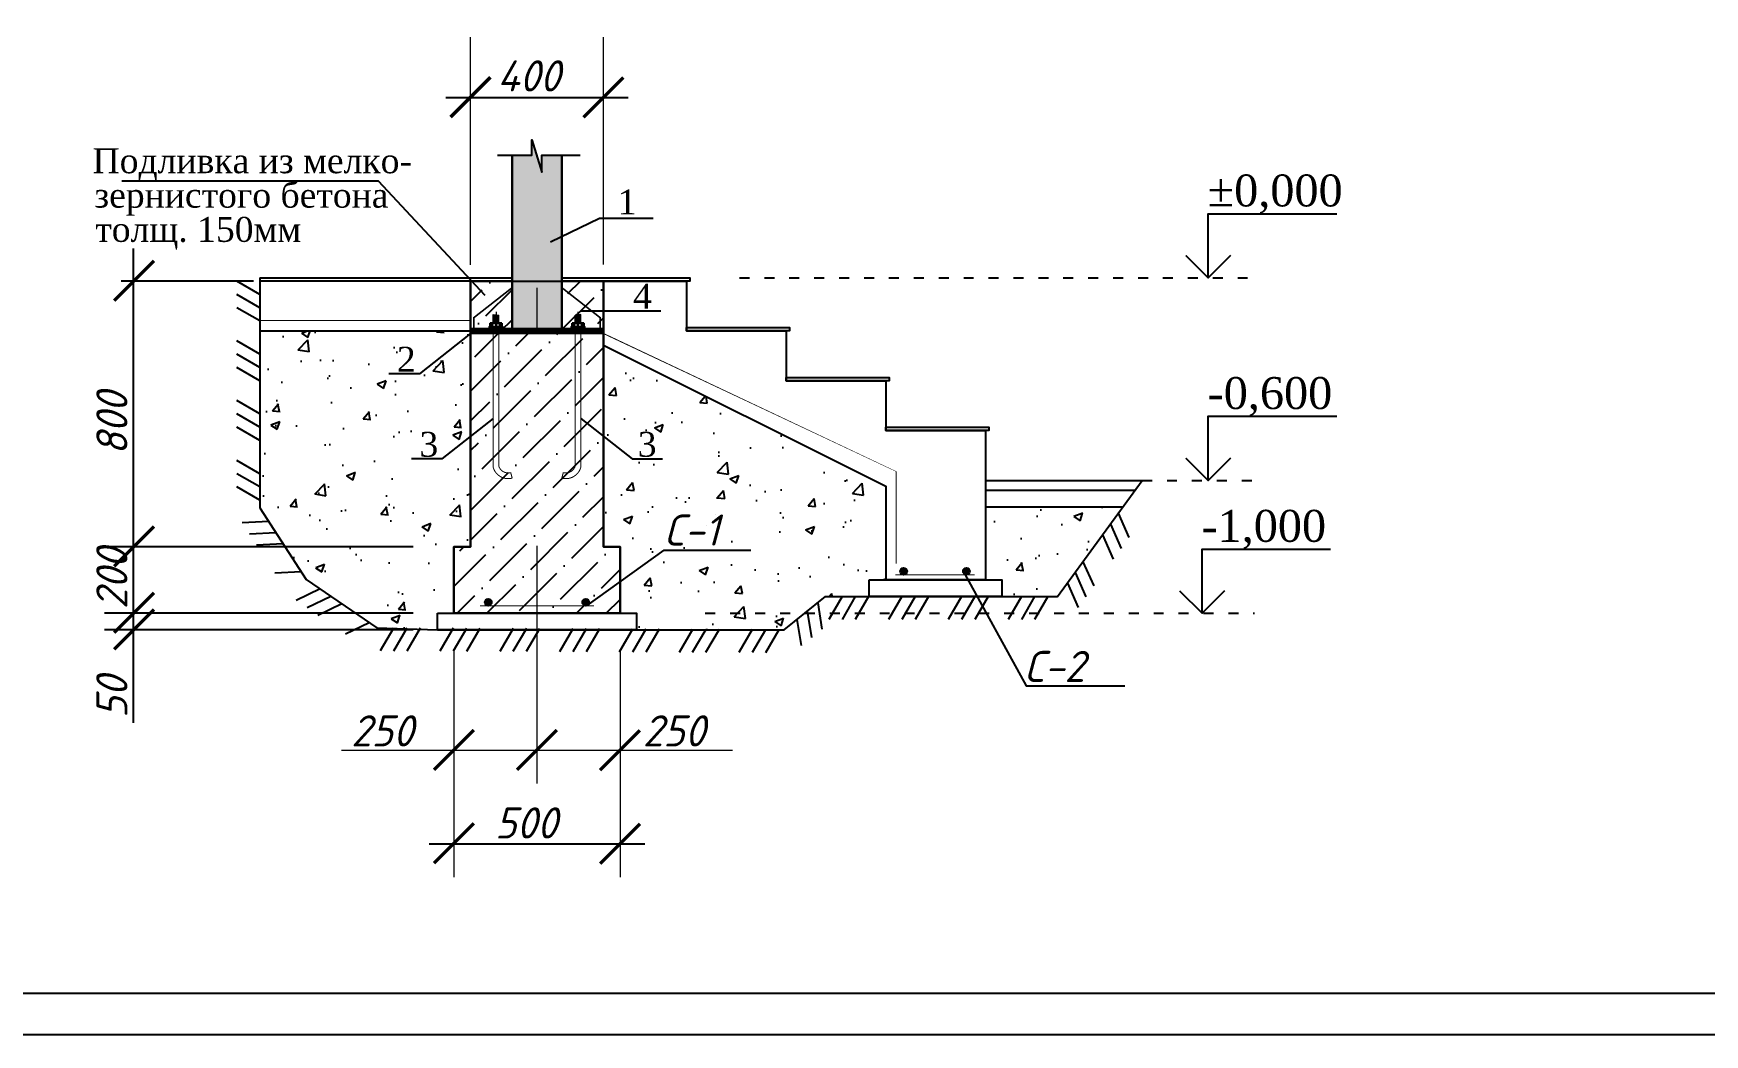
# Model space of a CAD drawing. Header units: millimetres. Extents: x 572274 to 2241483, y -888675 to -304135.
# Drawn here: x 1954775 to 1974902, y -716415 to -704356 of the extents above; entities that cross this region are included whole.
import ezdxf

# ---------------------------------------------------------------- set-up
doc = ezdxf.new("R2010")
doc.units = ezdxf.units.MM
doc.linetypes.add('ACAD_ISO03W100', pattern=[30, 12, -18])
doc.linetypes.add('GOST2.303 6', pattern=[12, 8, -1.5, 1, -1.5])
doc.styles.add('GOST_R', font='', dxfattribs={"oblique": 15})
doc.styles.add('SHahzod', font='times.ttf', dxfattribs={"height": 350})
doc.styles.get('GOST_R').set_extended_font_data('GOST type B')
pattern_1 = [(45, (-2340240.139451734, -2572779.163969708), (134.7038418160373, 493.9140866588035), [635, -127, 0, -127])]
pattern_2 = [(49.99999999999999, (-2340240.139451734, -2572779.163969708), (1093.108013976024, -95.63451323341852), [114.3, -1257.3]), (355, (-2340240.139451734, -2572779.163969708), (-211.460528549816, 1146.341071434211), [91.44, -1005.84350502]), (100.4514446999999, (-2340149.047409734, -2572787.133490708), (881.6474825421196, 1050.706511473171), [97.14005279999998, -1068.5414676]), (46.18420000000002, (-2340240.139451734, -2572474.363969707), (1626.474245352779, -252.2539675963629), [171.4499999999994, -1885.949999999995]), (96.63555760999992, (-2340104.600051734, -2572495.384969708), (1424.424804309018, 1484.556747586329), [145.71013884, -1602.81364896]), (351.1841511700001, (-2340240.139451734, -2572474.363969707), (1424.424804389862, 1484.556747513196), [137.15980242, -1508.75839152]), (21, (-2340087.739451734, -2572550.563969707), (909.6863476147948, -613.5911891225256), [114.3, -1257.3]), (326.0000000000001, (-2340087.739451734, -2572550.563969707), (370.8121700858824, 1105.127796733916), [91.44, -1005.84]), (71.45144499999999, (-2340011.932256134, -2572601.696569107), (1280.498515672297, 491.5366133154315), [97.1400528, -1068.5396256]), (37.50000000000001, (-2340240.139451734, -2572779.163969708), (18.5316195035509, 507.3302332389187), [0, -993.648, 0, -1021.08, 0, -1009.65]), (7.499999999999999, (-2340240.139451734, -2572779.163969708), (400.9179750618345, 601.0834489087171), [0, -582.1679999999999, 0, -970.788, 0, -384.8100000000001]), (327.5, (-2340579.991451734, -2572779.163969708), (813.5435710012284, -34.37246395604066), [0, -381, 0, -1188.72, 0, -1577.34]), (317.5, (-2340732.391451734, -2572779.163969708), (888.7750883161083, 152.5589461999982), [0, -495.3, 0, -789.432, 0, -1120.14])]

# ---------------------------------------------------------------- blocks, each defined once
blk = doc.blocks.new('11123245896453.')
at = {"linetype": 'ByBlock', "lineweight": 15, "ltscale": 100}
for points in [[(18860321.94933882, 1200861.627620158), (18860301.94933883, 1200859.627620158)], [(18860301.94933883, 1200830.62762025), (18860301.94933883, 1200859.627620158)], [(18860321.94933882, 1200858.609158446), (18860301.94933883, 1200856.609158446)], [(18860321.94933882, 1200830.627620254), (18860321.94933882, 1200861.627620158)], [(18860321.94933882, 1200855.590696733), (18860301.94933883, 1200853.590696733)], [(18860321.94933882, 1200852.572235021), (18860301.94933883, 1200850.572235021)], [(18860321.94933882, 1200849.553773308), (18860301.94933883, 1200847.553773308)], [(18860321.94933882, 1200846.535311596), (18860301.94933883, 1200844.535311596)], [(18860321.94933882, 1200843.516849883), (18860301.94933883, 1200841.516849883)], [(18860321.94933882, 1200840.49838817), (18860301.94933883, 1200838.49838817)], [(18860321.94933882, 1200837.479926458), (18860301.94933883, 1200835.479926458)], [(18860321.94933882, 1200834.461464745), (18860301.94933883, 1200832.461464745)], [(18860321.94933882, 1200831.443003033), (18860313.6108938, 1200830.627620252)]]:
    blk.add_lwpolyline(points, dxfattribs=at)
at = {"color": 11, "linetype": 'GOST2.303 6', "lineweight": 15, "ltscale": 5}
blk.add_lwpolyline([(18860311.94933882, 1200870.310269076), (18860311.94933882, 1200814.384501164)], dxfattribs=at)
at = {"linetype": 'ByBlock', "lineweight": 30, "ltscale": 100}
for points in [[(18860291.94933883, 1200818.627620256), (18860288.94933883, 1200818.627620256), (18860288.94933883, 1200816.627620163), (18860331.94933883, 1200816.627620164), (18860334.94933883, 1200816.627620164), (18860334.94933882, 1200818.627620257), (18860331.94933882, 1200818.627620256)], [(18860291.94933882, 1200830.627620248), (18860331.94933882, 1200830.627620256), (18860331.94933882, 1200818.627620256), (18860301.94933883, 1200818.627620256), (18860291.94933883, 1200818.627620256), (18860291.94933882, 1200830.627620257)], [(18860298.94933882, 1200830.627620248), (18860298.94933883, 1200818.627620256)], [(18860311.94933883, 1200818.627620256), (18860311.94933883, 1200830.627620252)], [(18860324.94933882, 1200830.627620252), (18860324.94933883, 1200818.627620261)]]:
    blk.add_lwpolyline(points, dxfattribs=at)

msp = doc.modelspace()

# ---------------------------------------------------------------- hatches: boundary and pattern name
h = msp.add_hatch(color=256)
h.set_gradient(color1=(199, 200, 202), tint=1)
h.paths.add_polyline_path([(1960539.860548266, -707939.1639697074), (1961139.860548266, -707939.1639697074), (1961139.860548266, -707339.1639697074), (1960539.860548266, -707339.1639697074)])
h.paths.add_polyline_path([(1960539.860548266, -707339.1639697074), (1961139.860548266, -707339.1639697074), (1961139.860548266, -707299.1639697074), (1961139.860548266, -705823.4536565894), (1960897.146150574, -705823.4536565894), (1960897.146150574, -706025.2809887027), (1960778.549488038, -705636.6830600129), (1960778.549488038, -705823.4536565894), (1960539.860548266, -705823.4536565894)])
at = {"true_color": 0x939598}
h = msp.add_hatch(dxfattribs=at)
h.set_pattern_fill('ANSI36', color=252, scale=80)
h.set_pattern_definition(pattern_1)
h.paths.add_polyline_path([(1960415.350405606, -707889.1129144833), (1960425.688680547, -707889.1129144833), (1960425.688680547, -707896.0050980968), (1960277.506739746, -707896.0050980959), (1960267.168464805, -707896.0050980959), (1960267.16846515, -707736.4510549086), (1960415.350405656, -707751.2692489617)], flags=16)
h.paths.add_polyline_path([(1960539.860548266, -707939.1639697074), (1960539.860548266, -707339.1639697074), (1960039.860548266, -707339.1639697074), (1960039.860548266, -707939.1639697074)])
h.paths.add_polyline_path([(1961139.860548266, -707339.1639697074), (1961139.860548266, -707939.1639697074), (1961639.860548266, -707939.1639697074), (1961639.860548266, -707339.1639697074)])
at = {"true_color": 0x636466}
h = msp.add_hatch(dxfattribs=at)
h.set_pattern_fill('AR-CONC', color=251, scale=6)
h.set_pattern_definition(pattern_2)
h.paths.add_polyline_path([(1960039.860548266, -707939.1639697074), (1957500.14782901, -707939.1639697074), (1957500.14782901, -708318.1278478967), (1957500.14782901, -710068.3678176233), (1958061.651794345, -710934.3247474262), (1958911.900261841, -711517.173254567), (1959639.860548266, -711539.1639697074), (1959639.860548266, -711339.1639697074), (1959839.860548266, -711339.1639697074), (1959839.860548266, -710539.1639697074), (1960039.860548266, -710539.1639697074)])
at = {"true_color": 0x939598}
h = msp.add_hatch(dxfattribs=at)
h.set_pattern_fill('ANSI36', color=252, scale=80)
h.set_pattern_definition(pattern_1)
h.paths.add_polyline_path([(1961639.860548266, -707939.1639697074), (1960039.860548266, -707939.1639697074), (1960039.860548266, -710539.1639697074), (1959839.860548266, -710539.1639697074), (1959839.860548266, -711339.1639697074), (1961839.860548266, -711339.1639697074), (1961839.860548266, -710539.1639697074), (1961639.860548266, -710539.1639697074)])
at = {"true_color": 0x636466}
h = msp.add_hatch(dxfattribs=at)
h.set_pattern_fill('AR-CONC', color=251, scale=6)
h.set_pattern_definition([(49.99999999999999, (1963010.730675233, -709949.9701975014), (1093.108013976024, -95.63451323341852), [114.3, -1257.3]), (355, (1963010.730675233, -709949.9701975014), (-211.460528549816, 1146.341071434211), [91.44, -1005.84350502]), (100.4514446999999, (1963101.822717233, -709957.9397185014), (881.6474825421196, 1050.706511473171), [97.14005279999998, -1068.5414676]), (46.18420000000002, (1963010.730675233, -709645.1701975013), (1626.474245352779, -252.2539675963629), [171.4499999999994, -1885.949999999995]), (96.63555760999992, (1963146.270075233, -709666.1911975013), (1424.424804309018, 1484.556747586329), [145.71013884, -1602.81364896]), (351.1841511700001, (1963010.730675233, -709645.1701975013), (1424.424804389862, 1484.556747513196), [137.15980242, -1508.75839152]), (21, (1963163.130675233, -709721.3701975013), (909.6863476147948, -613.5911891225256), [114.3, -1257.3]), (326.0000000000001, (1963163.130675233, -709721.3701975013), (370.8121700858824, 1105.127796733916), [91.44, -1005.84]), (71.45144499999999, (1963238.937870832, -709772.5027969014), (1280.498515672297, 491.5366133154315), [97.1400528, -1068.5396256]), (37.50000000000001, (1963010.730675233, -709949.9701975014), (18.5316195035509, 507.3302332389187), [0, -993.648, 0, -1021.08, 0, -1009.65]), (7.499999999999999, (1963010.730675233, -709949.9701975014), (400.9179750618345, 601.0834489087171), [0, -582.1679999999999, 0, -970.788, 0, -384.8100000000001]), (327.5, (1962670.878675233, -709949.9701975014), (813.5435710012284, -34.37246395604066), [0, -381, 0, -1188.72, 0, -1577.34]), (317.5, (1962518.478675232, -709949.9701975014), (888.7750883161083, 152.5589461999982), [0, -495.3, 0, -789.432, 0, -1120.14])])
h.paths.add_polyline_path([(1961639.860548266, -708109.9843629578), (1961639.860548266, -710539.1639697074), (1961839.860548266, -710539.1639697074), (1961839.860548266, -711339.1639697074), (1962039.860548266, -711339.1639697074), (1962039.860548266, -711539.1639697074), (1963814.886589308, -711539.1639697074), (1964313.29916183, -711139.1639697077), (1964839.860548266, -711139.1639697077), (1964839.860548266, -710939.1639697077), (1965039.860548266, -710939.1639697077), (1965039.860548266, -709809.9843629573)])
h = msp.add_hatch(dxfattribs=at)
h.set_pattern_fill('AR-CONC', color=251, scale=6)
h.set_pattern_definition(pattern_2)
h.paths.add_polyline_path([(1967895.091704116, -710059.1639697074), (1966239.860548266, -710059.1639697074), (1966239.860548266, -710939.1639697074), (1966439.860548266, -710939.1639697074), (1966439.860548266, -711139.1639697077), (1967109.761491033, -711139.1639697077)])
h = msp.add_hatch(color=256)
h.dxf.hatch_style = 1
h.paths.add_polyline_path([(1965214.534208295, -710834.8165015257, -1), (1965296.931319063, -710834.8165015257, -0.3906494808127415), (1965259.071027037, -710875.8795866931), (1965252.394500321, -710875.8795866931, -0.3906494808127415)])
h = msp.add_hatch(color=256)
h.dxf.hatch_style = 1
h.paths.add_polyline_path([(1966053.266841375, -710834.8165015257, 1), (1965970.869730608, -710834.8165015257, 0.3906494808127415), (1966008.730022633, -710875.8795866931), (1966015.406549349, -710875.8795866931, 0.3906494808127415)])
h = msp.add_hatch(color=256)
h.dxf.hatch_style = 1
h.paths.add_polyline_path([(1960255.793629672, -711248.673583131, 0.3906494808127415), (1960293.653921698, -711207.6104979636, 1), (1960211.256810931, -711207.6104979636, 0.3906494808127415), (1960249.117102956, -711248.673583131)])
h = msp.add_hatch(color=256)
h.dxf.hatch_style = 1
h.paths.add_polyline_path([(1961468.464285602, -711207.6104979636, 1), (1961386.067174834, -711207.6104979636, 0.3906494808127415), (1961423.92746686, -711248.673583131), (1961430.603993576, -711248.673583131, 0.3906494808127415)])

# ---------------------------------------------------------------- linework, layer by layer
at = {"color": 251, "lineweight": 5, "true_color": 0x636466}
for p, q in [((1960039.860548266, -707144.8303602275), (1960039.860548266, -704400.9255155197)), ((1961639.860548266, -707139.8303602275), (1961639.860548266, -704400.9255155197))]:
    msp.add_line(p, q, dxfattribs=at)
at = {"color": 251, "true_color": 0x636466}
msp.add_line((1959741.642339882, -705127.8383389084), (1961938.07875665, -705127.8383389084), dxfattribs=at)
at = {"lineweight": 30}
for p, q in [((1960539.860548266, -707939.1639697074), (1960539.860548266, -705823.4536565894)), ((1961139.860548266, -707939.1639697074), (1961139.860548266, -705823.4536565894))]:
    msp.add_line(p, q, dxfattribs=at)
for p, q in [((1955981.528225657, -712657.8459181071), (1955981.528225657, -706944.8693414035)), ((1957424.146352188, -707339.1639697074), (1955831.218326747, -707339.1639697074)), ((1966239.860548266, -709739.1639697074), (1968127.782137622, -709739.1639697074)), ((1966239.860548266, -709859.1639697074), (1968040.523225057, -709859.1639697074)), ((1966239.860548266, -710059.1639697074), (1967895.091704116, -710059.1639697074)), ((1959347.183134621, -710539.1639697074), (1955631.218326747, -710539.1639697074)), ((1966239.860548266, -710939.1639697074), (1965039.860548266, -710939.1639697074)), ((1959347.183134621, -711339.1639697074), (1955631.218326747, -711339.1639697074)), ((1959347.183134621, -711539.1639697074), (1955631.218326747, -711539.1639697074)), ((1959541.642339882, -714115.4068951213), (1962138.07875665, -714115.4068951213))]:
    msp.add_line(p, q)
at = {"color": 0, "linetype": 'Continuous', "lineweight": -2}
for p, q in [((1957500.14782901, -707499.1639697074), (1957223.019699799, -707339.1639697074)), ((1957500.14782901, -707659.1639697074), (1957223.019699799, -707499.1639697074)), ((1957500.14782901, -707819.1639697074), (1957223.019699799, -707659.1639697074)), ((1957500.14782901, -708219.1639697074), (1957223.019699799, -708059.1639697074)), ((1957500.14782901, -708379.1639697074), (1957223.019699799, -708219.1639697074)), ((1957500.14782901, -708539.1639697074), (1957223.019699799, -708379.1639697074)), ((1957500.14782901, -708939.1639697074), (1957223.019699799, -708779.1639697074)), ((1957500.14782901, -709099.1639697074), (1957223.019699799, -708939.1639697074)), ((1957500.14782901, -709259.1639697074), (1957223.019699799, -709099.1639697074)), ((1957500.14782901, -709659.1639697074), (1957223.019699799, -709499.1639697074)), ((1957500.14782901, -709819.1639697074), (1957223.019699799, -709659.1639697074)), ((1957500.14782901, -709979.1639697074), (1957223.019699799, -709819.1639697074)), ((1957608.959065621, -710236.1775753468), (1957289.386055226, -710252.7030413635)), ((1967744.921152627, -710265.6811683406), (1967874.959216318, -710558.0680729577)), ((1967839.01888027, -710136.2763088788), (1967969.056943961, -710428.6632134961)), ((1957696.008054909, -710370.4253815257), (1957376.435044515, -710386.9508475424)), ((1967650.823424984, -710395.0860278024), (1967780.861488674, -710687.4729324195)), ((1957783.057044199, -710504.6731877043), (1957463.484033803, -710521.198653721)), ((1958000.67951742, -710840.2927031512), (1957681.106507026, -710856.818169168)), ((1967321.481378231, -710848.0030359186), (1967451.519441922, -711140.3899405359)), ((1967415.579105875, -710718.598176457), (1967545.617169566, -711010.9850810741)), ((1958226.613762058, -711047.4067937834), (1957937.953108116, -711185.5191642137)), ((1967227.383650588, -710977.4078953804), (1967357.421714278, -711269.7947999977)), ((1958358.583336229, -711137.8724308689), (1958069.922682286, -711275.9848012994)), ((1958490.552910399, -711228.3380679546), (1958201.892256456, -711366.4504383851)), ((1964220.433821096, -711213.6928607139), (1964269.106210445, -711529.9696358889)), ((1964513.29916183, -711139.1639697077), (1964353.29916183, -711416.2920989187)), ((1964673.29916183, -711139.1639697077), (1964513.29916183, -711416.2920989187)), ((1964833.29916183, -711139.1639697077), (1964673.29916183, -711416.2920989187)), ((1965233.29916183, -711139.1639697077), (1965073.29916183, -711416.2920989187)), ((1965393.29916183, -711139.1639697077), (1965233.29916183, -711416.2920989187)), ((1965553.29916183, -711139.1639697077), (1965393.29916183, -711416.2920989187)), ((1965953.29916183, -711139.1639697077), (1965793.29916183, -711416.2920989187)), ((1966113.29916183, -711139.1639697077), (1965953.29916183, -711416.2920989187)), ((1966273.29916183, -711139.1639697077), (1966113.29916183, -711416.2920989187)), ((1966673.29916183, -711139.1639697077), (1966513.29916183, -711416.2920989187)), ((1966833.29916183, -711139.1639697077), (1966673.29916183, -711416.2920989187)), ((1966993.29916183, -711139.1639697077), (1966833.29916183, -711416.2920989187)), ((1958820.476845824, -711454.5021606691), (1958531.816191882, -711592.6145310993)), ((1963970.866293842, -711413.9827739408), (1964019.538683191, -711730.2595491156)), ((1964095.650057469, -711313.8378173274), (1964144.322446818, -711630.1145925024)), ((1959111.898250198, -711518.070279053), (1958950.656905924, -711794.4780012616)), ((1959271.896640885, -711518.787898642), (1959110.65529661, -711795.1956208504)), ((1959431.89503157, -711519.5055182308), (1959270.653687296, -711795.9132404395)), ((1959831.891008286, -711521.2995672028), (1959670.649664011, -711797.7072894115)), ((1959991.889398972, -711522.0171867919), (1959830.648054698, -711798.4249090005)), ((1960151.887789657, -711522.7348063807), (1959990.646445383, -711799.1425285893)), ((1960551.883766373, -711524.5288553529), (1960390.642422099, -711800.9365775615)), ((1960711.882157058, -711525.2464749417), (1960550.640812784, -711801.6541971504)), ((1960871.880547745, -711525.9640945306), (1960710.63920347, -711802.3718167392)), ((1961271.87652446, -711527.7581435028), (1961110.635180186, -711804.1658657114)), ((1961431.874915146, -711528.4757630916), (1961270.633570871, -711804.8834853002)), ((1961591.873305832, -711529.1933826804), (1961430.631961558, -711805.6011048891)), ((1961991.869282547, -711530.9874316526), (1961830.627938272, -711807.3951538613)), ((1962151.867673233, -711531.7050512414), (1961990.626328959, -711808.1127734501)), ((1962311.866063919, -711532.4226708303), (1962150.624719645, -711808.8303930389)), ((1962711.862040634, -711534.2167198025), (1962550.62069636, -711810.6244420111)), ((1962871.860431321, -711534.9343393913), (1962710.619087046, -711811.3420616)), ((1963031.858822007, -711535.6519589801), (1962870.617477732, -711812.0596811888)), ((1963431.854798722, -711537.4460079523), (1963270.613454447, -711813.853730161)), ((1963591.853189408, -711538.1636275412), (1963430.611845133, -711814.5713497498)), ((1963751.851580094, -711538.88124713), (1963590.61023582, -711815.2889693386))]:
    msp.add_line(p, q, dxfattribs=at)
at = {"linetype": 'ACAD_ISO03W100', "ltscale": 10}
for p, q in [((1963278.71049724, -707299.1639697074), (1969556.228619775, -707299.1639697074)), ((1968127.782137622, -709739.1639697074), (1969556.228619775, -709739.1639697074)), ((1962866.923734153, -711339.1639697074), (1969482.120379812, -711339.1639697074))]:
    msp.add_line(p, q, dxfattribs=at)
at = {"lineweight": 5}
for p, q in [((1960839.860548266, -710527.6623681101), (1960839.860548266, -713390.2045884652)), ((1959839.860548266, -711776.5020504135), (1959839.860548266, -714520.4068951213)), ((1961839.860548266, -711781.5020504135), (1961839.860548266, -714520.4068951213))]:
    msp.add_line(p, q, dxfattribs=at)
at = {"linetype": 'Continuous', "lineweight": 5}
msp.add_line((1958487.318293427, -712990.2045884652), (1963192.402803105, -712990.2045884652), dxfattribs=at)
for points in [[(1951712.576231491, -716414.6846562785), (1993712.576231493, -716414.6846562785), (1993712.576231493, -686714.6846562785), (1951712.576231491, -686714.6846562785)], [(1953712.576231492, -715914.6846562778), (1993212.576231494, -715914.6846562778), (1993212.576231494, -687214.6846562768), (1953712.576231492, -687214.6846562768)], [(1961139.860548266, -707299.1639697074), (1962679.860548266, -707299.1639697074), (1962679.860548266, -707339.1639697074), (1961139.860548266, -707339.1639697074)], [(1962639.860548266, -707899.1639697074), (1963879.860548266, -707899.1639697074), (1963879.860548266, -707939.1639697074), (1962639.860548266, -707939.1639697074)], [(1963839.860548266, -708499.1639697074), (1965079.860548266, -708499.1639697074), (1965079.860548266, -708539.1639697074), (1963839.860548266, -708539.1639697074)], [(1965039.860548266, -709099.1639697074), (1966279.860548266, -709099.1639697074), (1966279.860548266, -709139.1639697074), (1965039.860548266, -709139.1639697074)], [(1964839.860548266, -710939.1639697077), (1966439.860548266, -710939.1639697074), (1966439.860548266, -711139.1639697074), (1964839.860548266, -711139.1639697077)], [(1959639.860548266, -711339.1639697074), (1962039.860548266, -711339.1639697074), (1962039.860548266, -711539.1639697074), (1959639.860548266, -711539.1639697074)]]:
    msp.add_lwpolyline(points, close=True)
at = {"color": 251, "true_color": 0x636466, "const_width": 40}
for points in [[(1960279.845994434, -704882.85289274), (1959799.875102098, -705362.8237850765)], [(1961879.845994434, -704887.85289274), (1961399.875102098, -705367.8237850765)]]:
    msp.add_lwpolyline(points, dxfattribs=at)
for points in [[(1960362.649309896, -705823.4536565894), (1960778.549488038, -705823.4536565894), (1960778.549488038, -705636.6830600129), (1960897.146150574, -706025.2809887027), (1960897.146150574, -705823.4536565894), (1961360.603675165, -705823.4536565894)], [(1960216.45846278, -707510.9126858151), (1958929.026426322, -706134.1926532128), (1955838.081043036, -706134.1926532128)], [(1961004.230795342, -706865.2773852036), (1961594.251662842, -706579.8057776405), (1962239.584444915, -706579.8057776405)], [(1968653.988299026, -707030.013919956), (1968923.4359224, -707299.1639697074), (1968923.4359224, -706527.6990772164), (1970472.112787029, -706527.6990772164)], [(1969192.883545775, -707030.013919956), (1968923.4359224, -707299.1639697074)], [(1957500.14782901, -707299.1639697074), (1960539.860548266, -707299.1639697074), (1960539.860548266, -707339.1639697074), (1957500.14782901, -707339.1639697074)], [(1957500.14782901, -707299.1639697074), (1957500.14782901, -708318.1278478967)], [(1960039.860548266, -707339.1639697074), (1962639.860548266, -707339.1639697074), (1962639.860548266, -707939.1639697074), (1963839.860548266, -707939.1639697074), (1963839.860548266, -708539.1639697074), (1965039.860548266, -708539.1639697074), (1965039.860548266, -709139.1639697074)], [(1961369.234483434, -707695.8682008086), (1962331.469416741, -707695.8682008086)], [(1957500.14782901, -707939.1639697074), (1960039.860548266, -707939.1639697074)], [(1960039.860548266, -707971.4985850678), (1959423.103088598, -708456.204637146), (1959055.737493085, -708456.204637146)], [(1961639.860548266, -708109.9843629578), (1965039.860548266, -709809.9843629573), (1965039.860548266, -710939.1639697074)], [(1957500.14782901, -708318.1278478967), (1957500.14782901, -710068.3678176233), (1958061.651794345, -710934.3247474262), (1958911.900261841, -711517.173254567), (1959639.860548266, -711539.1639697074), (1963814.886589308, -711539.1639697074), (1964313.29916183, -711139.1639697077), (1967109.761491033, -711139.1639697077), (1968127.782137622, -709739.1639697074)], [(1960311.967656233, -708995.7839451345), (1959695.210196565, -709480.4899972127), (1959327.844601052, -709480.4899972127)], [(1961367.753440299, -708995.7839451345), (1961984.510899967, -709480.4899972127), (1962351.87649548, -709480.4899972127)], [(1968653.988299026, -709470.013919956), (1968923.4359224, -709739.1639697074), (1968923.4359224, -708967.6990772164), (1970472.112787029, -708967.6990772164)], [(1965039.860548266, -709139.1639697074), (1966239.860548266, -709139.1639697074), (1966239.860548266, -710939.1639697074)], [(1969192.883545775, -709470.013919956), (1968923.4359224, -709739.1639697074)], [(1961443.831057539, -711245.3319891384), (1962372.340071154, -710579.2914730704), (1963416.915587191, -710579.2914730704)], [(1968579.880059063, -711070.013919956), (1968849.327682437, -711339.1639697074), (1968849.327682437, -710567.6990772164), (1970398.004547066, -710567.6990772164)], [(1965970.869730608, -710834.8165015257), (1966730.338630829, -712212.5169056605), (1967921.139979005, -712212.5169056605)], [(1969118.775305812, -711070.013919956), (1968849.327682437, -711339.1639697074)]]:
    msp.add_lwpolyline(points)
for points, const_width in [([(1969192.883545775, -707030.013919956), (1968923.4359224, -707299.1639697074), (1968653.988299026, -707030.013919956)], 14.73569702329612), ([(1956226.513671825, -707094.1785235391), (1955746.542779488, -707574.1494158756)], 40), ([(1960539.860548266, -707419.1639697074), (1960079.860548266, -707779.1639697074), (1960079.860548266, -707910.8241850685)], 20), ([(1960839.860548266, -707939.1639697074), (1960839.860548266, -707419.1639697074)], 20), ([(1961139.860548266, -707419.1639697074), (1961599.860548266, -707779.1639697074), (1961599.860548266, -707899.1639697074)], 20), ([(1957500.14782901, -707814.0002375373), (1960039.860548266, -707814.0002375373)], 12), ([(1961639.860548266, -707939.1639697074), (1960039.860548266, -707939.1639697074)], 80), ([(1961639.860548266, -707970.047056233), (1965165.024280435, -709732.6289223172), (1965165.024280436, -710743.7749116689)], 12), ([(1969192.883545775, -709470.013919956), (1968923.4359224, -709739.1639697074), (1968653.988299026, -709470.013919956)], 14.73569702329612), ([(1956226.513671825, -710294.1785235391), (1955746.542779488, -710774.1494158756)], 40), ([(1965155.734115715, -710875.8795866931), (1966112.066933956, -710875.8795866931)], 12), ([(1956226.513671825, -711094.1785235391), (1955746.542779488, -711574.1494158756)], 40), ([(1969118.775305812, -711070.013919956), (1968849.327682437, -711339.1639697074), (1968579.880059063, -711070.013919956)], 14.73569702329612), ([(1956226.513671825, -711294.1785235391), (1955746.542779488, -711774.1494158756)], 40), ([(1960152.45671835, -711248.673583131), (1961527.264378183, -711248.673583131)], 12), ([(1960079.845994434, -712745.2191422968), (1959599.875102098, -713225.1900346333)], 40), ([(1961079.845994434, -712745.2191422968), (1960599.875102098, -713225.1900346333)], 40), ([(1962079.845994434, -712750.2191422968), (1961599.875102098, -713230.1900346333)], 40), ([(1960079.845994434, -713870.421448953), (1959599.875102098, -714350.3923412894)], 40), ([(1962079.845994434, -713875.421448953), (1961599.875102098, -714355.3923412894)], 40)]:
    msp.add_lwpolyline(points, dxfattribs=dict(const_width=const_width))
at = {"lineweight": 30}
msp.add_lwpolyline([(1961639.860548266, -707339.1639697074), (1961639.860548266, -710539.1639697074), (1961839.860548266, -710539.1639697074), (1961839.860548266, -711339.1639697074), (1959839.860548266, -711339.1639697074), (1959839.860548266, -710539.1639697074), (1960039.860548266, -710539.1639697074), (1960039.860548266, -707339.1639697074)], dxfattribs=at)
at = {"const_width": 12}
for points in [[(1960311.967656233, -707974.1915323155), (1960311.967656233, -709580.8098694223, 0.4139125227059354), (1960541.286950777, -709712.1270061517), (1960523.247244657, -709645.6079257613, -0.3937570920583142), (1960380.889489152, -709570.5151206106), (1960380.889489152, -707974.1915323155)], [(1961367.753440299, -707974.1915323155), (1961367.753440299, -709580.8098694223, -0.4139125227059354), (1961138.434145755, -709712.1270061517), (1961156.473851875, -709645.6079257613, 0.3937570920583142), (1961298.83160738, -709570.5151206106), (1961298.83160738, -707974.1915323155)]]:
    msp.add_lwpolyline(points, format="xyb", dxfattribs=at)
for centre in [(1965255.732763679, -710834.8165015257), (1966012.068285991, -710834.8165015257), (1960252.455366314, -711207.6104979636), (1961427.265730218, -711207.6104979636)]:
    msp.add_circle(centre, 41.19855538383126)

# ---------------------------------------------------------------- block references
at = {"linetype": 'ByBlock', "lineweight": 15, "yscale": 3.446091646561399, "zscale": 3.446091646612156}
for p, xscale in [((66954709.88968864, -4846020.154652922), -3.446091646561399), ((-63033030.16859213, -4846020.154652922), 3.446091646561399)]:
    msp.add_blockref('11123245896453.', p, dxfattribs=dict(at, xscale=xscale))

# ---------------------------------------------------------------- texts
at = {"color": 251, "lineweight": 15, "true_color": 0x636466, "style": 'GOST_R', "oblique": 15}
msp.add_text('400', height=375.0277939712446, dxfattribs=at).set_placement((1960359.385430758, -705054.9614657039))
at = {"lineweight": 25, "style": 'SHahzod'}
for s, height, p in [('Подливка из мелко-', 300, (1955486.62383025, -706039.7429679933)), ('зернистого бетона', 300, (1955508.132052826, -706454.3702039311)), ('1', 300, (1961812.531380936, -706535.2635656579)), ('%%P0,000', 384.565904983227, (1968917.357282757, -706439.8199601239)), ('толщ. 150мм', 300, (1955520.193851134, -706866.4229808007)), ('4', 300, (1961996.792661444, -707670.2400419893)), ('2', 300, (1959152.016803435, -708430.3981659203)), ('-0,600', 384.565904983227, (1968917.357282757, -708879.8199601239)), ('3', 300, (1959424.123911402, -709454.683525987)), ('3', 300, (1962052.929557157, -709454.683525987)), ('-1,000', 384.565904983227, (1968843.249042794, -710479.8199601239))]:
    msp.add_text(s, height=height, dxfattribs=at).set_placement(p)
at = {"color": 0, "lineweight": 15, "style": 'GOST_R', "oblique": 15}
for s, p in [('800', (1955907.07077292, -709434.6916632752)), ('200', (1955907.07077292, -711290.1734205347)), ('50', (1955907.07077292, -712602.6826770992))]:
    msp.add_text(s, height=375.0277939712446, rotation=90, dxfattribs=at).set_placement(p)
for s, p in [('С-1', (1962372.34671084, -710525.0972961851)), ('С-2', (1966708.978756971, -712168.2659139789)), ('250', (1958600.828573956, -712943.9122607957)), ('250', (1962114.535338079, -712943.9122607957)), ('500', (1960332.900377464, -714052.8401508045))]:
    msp.add_text(s, height=375.0277939712446, dxfattribs=at).set_placement(p)

doc.saveas('drawing.dxf')
